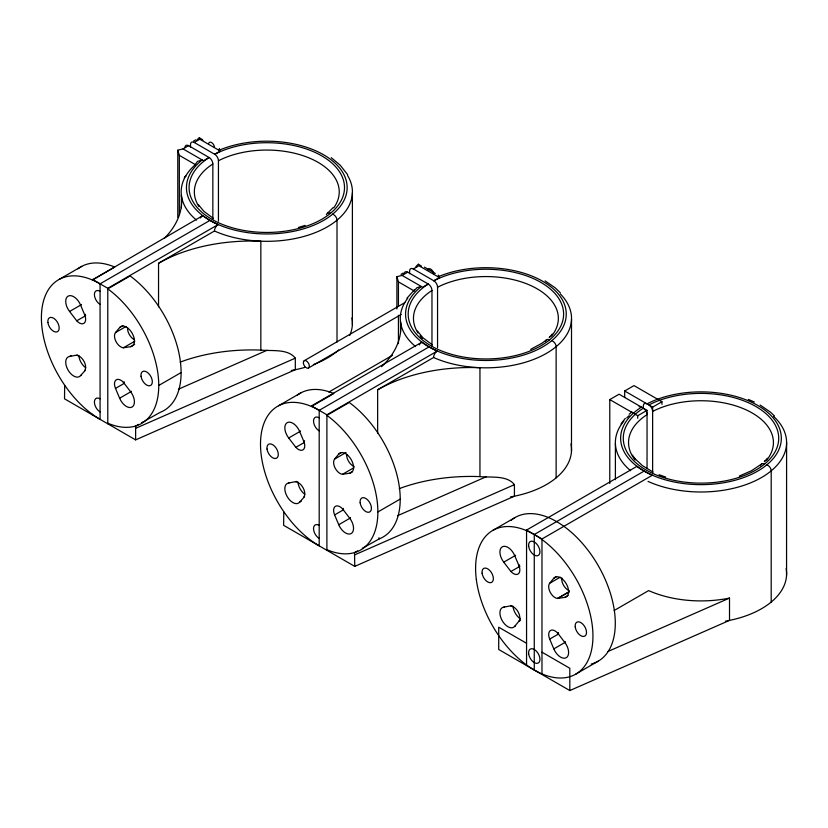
<?xml version="1.0" encoding="UTF-8"?>
<svg xmlns="http://www.w3.org/2000/svg" width="828" height="828" viewBox="0 0 828 828"><rect width="100%" height="100%" fill="white"/><g stroke="black" fill="none" stroke-linecap="round" stroke-linejoin="round"><path stroke-width="1.24" d="M180.142 362.115A131.714 76.041 0 0 1 260.841 350.109L260.841 241.196A131.714 76.041 0 0 0 158.541 263.283L158.541 306.846M352.376 324.586L352.397 192.717M399.251 488.623A131.714 76.041 0 0 1 479.95 476.617L479.95 367.704A131.714 76.041 0 0 0 377.651 389.791L377.651 433.354M571.486 451.094L571.517 319.225M786.559 575.263L786.6 442.473M195.377 164.399L197.488 161.388L202.218 159.98A80.347 46.389 0 0 0 249.849 232.927A80.347 46.389 0 0 0 345.338 177.803A80.347 46.389 0 0 0 218.985 150.303L219.316 148.792M64.667 385.527L64.522 398.817L135.626 439.875L295.317 369.702L295.317 358.162C287.958 348.536 271.926 351.227 260.841 350.109M283.776 512.025L283.642 525.325L354.746 566.373L514.426 496.2L514.426 484.67C507.078 475.044 491.045 477.735 479.95 476.617M414.631 290.245L417.001 287.647L421.338 286.488A80.347 46.389 0 0 0 468.969 359.435A80.347 46.389 0 0 0 564.448 304.311A80.347 46.389 0 0 0 438.095 276.811L438.436 275.289M621.052 423.874L625.316 418.368M406.972 298.215L414.414 289.81M134.643 344.334L130.565 346.694L123.434 347.781A8.953 5.175 60 0 1 116.013 341.602A8.953 5.175 60 0 1 115.496 332.577L119.636 327.557L122.896 325.673M71.218 355.554L69.583 356.495A11.323 6.541 60 0 0 68.031 370.002A11.323 6.541 60 0 0 80.523 375.633L85.47 370.137M353.96 467.706L342.513 474.289A8.953 5.175 60 0 1 335.133 468.099A8.953 5.175 60 0 1 334.615 459.085L338.745 454.054L341.188 452.647M289.521 482.527L288.703 483.003A11.323 6.541 60 0 0 287.14 496.5A11.323 6.541 60 0 0 299.632 502.13L304.59 496.634M568.018 595.487L564.758 597.371L557.627 598.458A8.953 5.175 60 0 1 550.206 592.279A8.953 5.175 60 0 1 549.688 583.254L553.818 578.234L556.271 576.816M504.594 606.696L503.776 607.172A11.323 6.541 60 0 0 502.223 620.679A11.323 6.541 60 0 0 514.716 626.31L518.846 621.279L520.481 620.338M333.198 207.549L327.474 213.282M552.307 334.057L549.243 337.545L550.258 336.427M767.39 458.226L764.316 461.724L765.341 460.596M629.176 414.269L631.899 411.951M546.583 339.791L541.854 343.299L530.624 349.385M761.656 463.959L751.586 470.687L739.321 476.059M199.362 137.738L202.239 139.528M418.471 264.236L421.483 266.192M193.648 141.008L195.698 139.828M177.782 217.298L177.782 150.168L183.009 148.916L188.639 145.687L209.122 157.517M194.218 142.457L199.807 139.228L220.3 151.058L214.711 154.287L194.218 142.457A5.268 3.043 60 0 0 190.502 144.61L190.502 147.177M212.848 219.285L212.848 163.965A5.268 3.043 60 0 0 209.122 157.517L203.533 160.746L183.05 148.916M59.378 279.284L81.734 266.378M77.935 268.821A82.986 47.91 60 0 1 114.719 267.071L92.374 279.978L202.767 215.653A85.615 49.432 0 0 0 218.178 224.554A5.278 3.043 -60 0 0 214.442 231.012L158.541 263.283M100.074 283.838L100.074 419.351A82.986 47.91 60 0 1 41.4 317.714A82.986 47.91 60 0 1 100.074 283.838L209.981 220.383M92.374 279.388L107.785 288.289L218.178 224.554M80.523 304.973L84.653 314.775A8.953 5.175 60 0 1 84.135 323.199A8.953 5.175 60 0 1 76.756 320.85L69.583 311.483A11.323 6.541 60 0 1 68.031 296.176A11.323 6.541 60 0 1 80.523 304.973L81.341 304.507M69.583 311.483L80.999 304.89M84.653 314.775L85.47 314.309M76.714 320.809L85.719 315.675M115.496 332.577L126.094 326.46M69.583 356.495L77.573 354.933M123.393 347.781L134.84 341.198M80.523 375.633L81.341 375.156M124.252 381.894L123.393 382.329A8.953 5.175 60 0 0 116.013 379.99A8.953 5.175 60 0 0 115.496 388.404L119.636 398.206A11.323 6.541 60 0 0 132.128 407.003A11.323 6.541 60 0 0 130.565 391.706L123.434 382.37M115.496 388.404L124.459 383.229M130.565 391.706L131.383 391.23M119.636 398.206L131.041 391.623M107.785 423.211A82.986 47.91 60 0 0 158.759 385.465L181.104 372.559M401 274.306L403.06 273.116M396.891 308.947L396.891 276.676L402.046 275.413L407.749 272.184L428.231 284.014A5.268 3.043 60 0 1 431.968 290.473L431.968 345.783M413.338 268.965L418.927 265.736L439.42 277.566L433.831 280.796L413.338 268.965A5.268 3.043 60 0 0 409.612 271.118L409.612 273.685M428.242 284.014L422.653 287.244L402.087 275.413M304.228 360.708L404.82 302.634M308.44 368.005L401.207 314.454M278.498 405.792L300.843 392.886M328.819 392.068L392.524 355.284M311.483 405.896L421.876 342.161A85.615 49.432 0 0 0 437.298 351.051L326.894 414.787L311.483 405.896L311.483 406.476L333.839 393.569A82.986 47.91 60 0 0 297.055 395.329M319.194 410.346L319.194 545.849A82.986 47.91 60 0 1 260.509 444.222A82.986 47.91 60 0 1 319.194 410.346L429.09 346.891M299.632 431.481L303.772 441.283A8.953 5.175 60 0 1 303.255 449.697A8.953 5.175 60 0 1 295.875 447.358L288.703 437.991A11.323 6.541 60 0 1 287.14 422.684A11.323 6.541 60 0 1 299.632 431.481L300.45 431.005M288.703 437.991L300.109 431.398M377.651 389.791L433.572 357.51A85.615 49.432 0 0 0 542.081 355.698A85.615 49.432 0 0 0 560.287 293.909M303.772 441.283L304.59 440.806M295.834 447.317L304.021 442.649M334.615 459.085L346.021 452.502M288.703 483.003L296.683 481.43M299.632 502.13L301.268 501.188M342.554 474.289L349.685 473.192L352.128 471.784M343.361 508.402L342.513 508.837A8.953 5.175 60 0 0 335.133 506.488A8.953 5.175 60 0 0 334.615 514.912L338.745 524.714A11.323 6.541 60 0 0 351.238 533.511A11.323 6.541 60 0 0 349.685 518.204L342.554 508.878M334.615 514.912L343.579 509.737M349.685 518.204L350.492 517.738M338.745 524.714L350.151 518.121M326.894 549.709A82.986 47.91 60 0 0 377.868 511.973L400.224 499.067M609.781 483.48L609.781 399.593L619.096 394.211L647.041 410.346L647.041 468.669M624.685 397.44L624.685 390.982L634 385.61L661.945 401.735L661.945 404.323M609.781 399.593L637.726 415.718L647.041 410.346M624.685 390.982L652.63 407.117L661.945 401.735M492.774 530.406L515.13 517.5M526.556 530.065L636.96 466.33A85.615 49.432 0 0 0 652.371 475.231L541.978 538.966L526.556 530.065L526.556 665.577M644.174 471.06L534.267 534.515L534.267 670.028M519.912 566.352L510.907 571.496L503.776 562.16A11.323 6.541 60 0 1 502.223 546.853A11.323 6.541 60 0 1 514.716 555.65L515.523 555.184M503.776 562.16L515.182 555.567M510.948 571.527A8.953 5.175 60 0 0 518.328 573.876A8.953 5.175 60 0 0 518.846 565.452L519.663 564.986M549.688 583.254L560.287 577.137M503.776 607.172L511.766 605.61M514.716 626.31L515.523 625.833M557.627 633.047L564.758 642.383A11.323 6.541 60 0 1 566.311 657.68A11.323 6.541 60 0 1 553.818 648.883L549.688 639.081A8.953 5.175 60 0 1 550.206 630.667A8.953 5.175 60 0 1 557.586 633.006L558.445 632.571M549.688 639.081L558.652 633.906M614.2 610.484L648.645 590.592A85.615 49.432 0 0 0 729.509 598.085L729.509 620.379L569.819 690.552L498.715 649.494L498.715 627.21L526.556 643.284M564.758 642.383L565.576 641.907M553.818 648.883L565.234 642.3M575.76 674.137L598.116 661.23M177.782 150.251L179.324 155.364L179.324 214.535M377.868 511.973A82.986 47.91 60 0 0 326.894 415.377L349.25 402.47A82.986 47.91 60 0 1 397.875 478.739A82.986 47.91 60 0 1 379.317 538.842L362.333 548.302M144.765 420.945L160.208 412.344A82.986 47.91 60 0 0 178.755 352.231A82.986 47.91 60 0 0 130.141 275.972L107.785 288.868A82.986 47.91 60 0 1 158.759 385.465M141.66 422.653L143.213 421.794M138.555 424.371L135.461 426.223M357.665 550.868L354.55 552.576L354.746 566.373M178.434 389.212L267.144 350.234M135.626 439.875L135.626 428.335L295.317 358.162M397.554 515.72L486.253 476.731M354.746 554.843L514.426 484.67M607.669 651.626L729.509 598.085M298.349 227.483L305.139 225.382M659.109 474.734L665.681 477.063M748.346 399.417L754.349 402.015M652.992 472.032L642.383 465.595L634.3 458.029M424.381 267.102L435.28 273.395M179.324 155.364L195.367 164.627A85.615 49.432 0 0 0 196.484 220.093M396.891 276.718L398.434 281.872L414.486 291.135M541.978 652.185L569.819 668.258L569.819 690.552M760.166 405.047L770.216 411.982L774.356 415.822M545.093 280.868L555.133 287.802L560.308 292.781M432.319 344.8L422.922 337.762L417.364 330.983M213.21 218.292L203.812 211.254L198.244 204.475M331.283 157.703L340.163 165.145L347.615 174.656M202.446 139.787L202.87 140.346M632.437 455.152L635.366 459.198M438.55 275.31L438.674 276.107M219.43 148.802L219.544 149.454M514.716 555.65L518.846 565.452M135.471 426.244L135.626 428.335M771.199 602.059L771.199 470.853A5.268 3.529 50.4 0 0 766.873 464.808M652.63 407.117L652.63 472.933M643.304 408.608L643.304 406.03A5.268 3.043 60 0 1 647.03 403.888A80.347 46.389 0 0 1 778.92 426.989A80.347 46.389 0 0 1 681.465 483.262A80.347 46.389 0 0 1 641.441 407.117A5.268 3.043 60 0 0 639.04 406.734M637.726 415.718L637.726 418.306M615.39 443.632L615.39 479.65M556.126 477.88L556.126 346.673A5.268 3.529 50.4 0 0 551.8 340.629M541.978 538.966L541.978 674.468M433.831 280.796A5.268 3.043 60 0 1 437.557 287.244L437.557 347.708M400.504 332.038L400.504 321.833A131.714 76.041 0 0 1 381.584 366.69M398.434 281.872L398.434 306.308M398.434 315.313L398.434 343.61M337.006 342.005L337.006 220.176A5.268 3.529 50.4 0 0 332.69 214.131M326.894 414.787L326.894 550.299M311.483 540.819L311.483 541.398M214.711 154.287A5.268 3.043 60 0 1 218.437 160.746L218.437 221.2M181.384 207.807L181.384 195.325A131.714 76.041 0 0 1 164.275 238.423M107.785 288.289L107.785 423.791M92.374 414.31L92.374 414.9M218.437 160.746A72.44 41.824 0 0 1 308.616 157.734A72.44 41.824 0 0 1 333.777 207.818M198.917 206.503A72.44 41.824 0 0 1 212.848 163.965M196.743 140.377A9.429 7.69 -60 0 1 199.341 137.707M214.814 154.225A77.718 44.867 0 0 1 342.202 176.737A77.718 44.867 0 0 1 247.996 231.115A77.718 44.867 0 0 1 209.029 157.568M184.975 147.084A5.268 3.043 60 0 1 188.639 145.687M200.417 217.981A5.278 3.043 -60 0 1 202.767 215.663M100.074 304.383A8.032 4.637 60 0 1 94.392 294.54A8.032 4.637 60 0 1 100.074 291.259M351.941 317.921A85.615 49.432 0 0 1 349.706 335.433M338.724 349.902A85.615 49.432 0 0 1 313.429 364.548M305.004 367.332A85.615 49.432 0 0 1 291.311 370.458M347.615 175.567A85.615 49.432 0 0 1 316.865 231.985A85.615 49.432 0 0 1 214.452 231.002M326.377 214.7A5.268 3.529 50.4 0 1 330.527 213.262M119.636 327.557A11.323 6.541 60 0 1 132.128 333.187A11.323 6.541 60 0 1 130.565 346.684M134.54 339.749A8.953 5.175 60 0 1 127.553 327.733M76.756 355.398A8.953 5.175 60 0 1 84.135 361.588A8.953 5.175 60 0 1 84.653 370.602M85.698 367.818A11.323 6.541 60 0 1 78.795 355.429M100.074 411.93A8.032 4.637 60 0 1 94.392 402.087A8.032 4.637 60 0 1 100.074 398.806M184.365 178.331A4.212 2.432 60 0 1 185.979 176.198M208.646 143.606A4.212 2.432 60 0 1 211.564 142.571A4.212 2.432 60 0 1 214.473 146.97M427.724 270.332A4.212 2.432 60 0 1 430.674 269.079A4.212 2.432 60 0 1 433.624 273.737M437.557 287.244A72.44 41.824 0 0 1 529.154 284.832A72.44 41.824 0 0 1 551.469 336.178M422.404 338.517A72.44 41.824 0 0 1 420.044 335.806M418.026 333.001A72.44 41.824 0 0 1 431.968 290.473M415.739 267.071A9.429 7.69 -60 0 1 418.461 264.215M433.934 280.733A77.718 44.867 0 0 1 561.312 303.245A77.718 44.867 0 0 1 467.116 357.624A77.718 44.867 0 0 1 428.138 284.076M404.085 273.592A5.268 3.043 60 0 1 407.749 272.184M419.258 344.934A5.278 3.043 -60 0 1 421.876 342.171M319.194 430.891A8.032 4.637 60 0 1 313.512 421.048A8.032 4.637 60 0 1 319.194 417.767M433.561 357.51A5.278 3.043 -60 0 1 437.298 351.072M570.968 443.974A85.615 49.432 0 0 1 510.421 496.955M415.604 346.601A85.615 49.432 0 0 1 407.759 298.204M545.393 341.571A5.268 3.529 50.4 0 1 549.637 339.759M378.934 537.734A13.289 7.669 60 0 1 379.327 538.852M338.745 454.054A11.323 6.541 60 0 1 351.238 459.685A11.323 6.541 60 0 1 349.685 473.192M354.156 466.454A8.953 5.175 60 0 1 346.673 454.241M295.875 481.906A8.953 5.175 60 0 1 303.255 488.085A8.953 5.175 60 0 1 303.772 497.11M304.818 494.326A11.323 6.541 60 0 1 297.904 481.937M319.194 538.428A8.032 4.637 60 0 1 313.512 528.585A8.032 4.637 60 0 1 319.194 525.314M786.134 568.598A85.615 49.432 0 0 1 725.504 621.135M773.59 416.37A85.615 49.432 0 0 1 758.158 479.36A85.615 49.432 0 0 1 648.024 481.399M630.605 470.708A85.615 49.432 0 0 1 623.836 421.131M626.734 417.954A85.615 49.432 0 0 1 629.166 415.656M766.542 460.358A72.44 41.824 0 0 0 744.227 409.011A72.44 41.824 0 0 0 652.63 411.423A5.268 3.043 60 0 0 648.893 404.964A77.718 44.867 0 0 1 776.385 427.383A77.718 44.867 0 0 1 682.148 481.792A77.718 44.867 0 0 1 643.315 408.194A5.268 3.043 60 0 1 647.041 414.642A72.44 41.824 0 0 0 635.117 459.975M760.466 465.74A5.268 3.529 50.4 0 1 764.72 463.939M511.062 520.357A82.986 47.91 60 0 1 599.161 567.263A82.986 47.91 60 0 1 591.213 664.066M553.818 578.234A11.323 6.541 60 0 1 566.311 583.864A11.323 6.541 60 0 1 564.758 597.361M569.229 590.633A8.953 5.175 60 0 1 561.819 577.861M510.948 606.075A8.953 5.175 60 0 1 518.328 612.265A8.953 5.175 60 0 1 518.846 621.279M520.553 618.951A11.323 6.541 60 0 1 512.987 606.106M569.002 591.875L557.586 598.458L569.033 591.875M47.9 322.496A8.032 4.637 60 0 0 57.091 331.862A8.032 4.637 60 0 0 55.538 319.753A8.032 4.637 60 0 0 47.9 322.496M141.039 376.274A8.032 4.637 60 0 0 150.23 385.641A8.032 4.637 60 0 0 148.678 373.521A8.032 4.637 60 0 0 141.039 376.274M303.39 363.202A4.212 2.432 60 0 0 308.213 368.118A4.212 2.432 60 0 0 307.405 361.753A4.212 2.432 60 0 0 303.39 363.202M267.009 449.004A8.032 4.637 60 0 0 276.2 458.37A8.032 4.637 60 0 0 274.648 446.251A8.032 4.637 60 0 0 267.009 449.004M360.149 502.782A8.032 4.637 60 0 0 369.34 512.139A8.032 4.637 60 0 0 367.787 500.029A8.032 4.637 60 0 0 360.149 502.782M476.328 579.496A82.986 47.91 60 0 0 571.248 676.228A82.986 47.91 60 0 0 555.226 551.086A82.986 47.91 60 0 0 476.328 579.496M482.093 573.183A8.032 4.637 60 0 0 491.283 582.539A8.032 4.637 60 0 0 489.731 570.43A8.032 4.637 60 0 0 482.093 573.183M575.222 626.951A8.032 4.637 60 0 0 584.413 636.318A8.032 4.637 60 0 0 582.871 624.198A8.032 4.637 60 0 0 575.222 626.951M528.657 546.294A8.032 4.637 60 0 0 537.848 555.66A8.032 4.637 60 0 0 536.296 543.541A8.032 4.637 60 0 0 528.657 546.294M528.657 653.841A8.032 4.637 60 0 0 537.848 663.207A8.032 4.637 60 0 0 536.296 651.087A8.032 4.637 60 0 0 528.657 653.841"/></g></svg>
